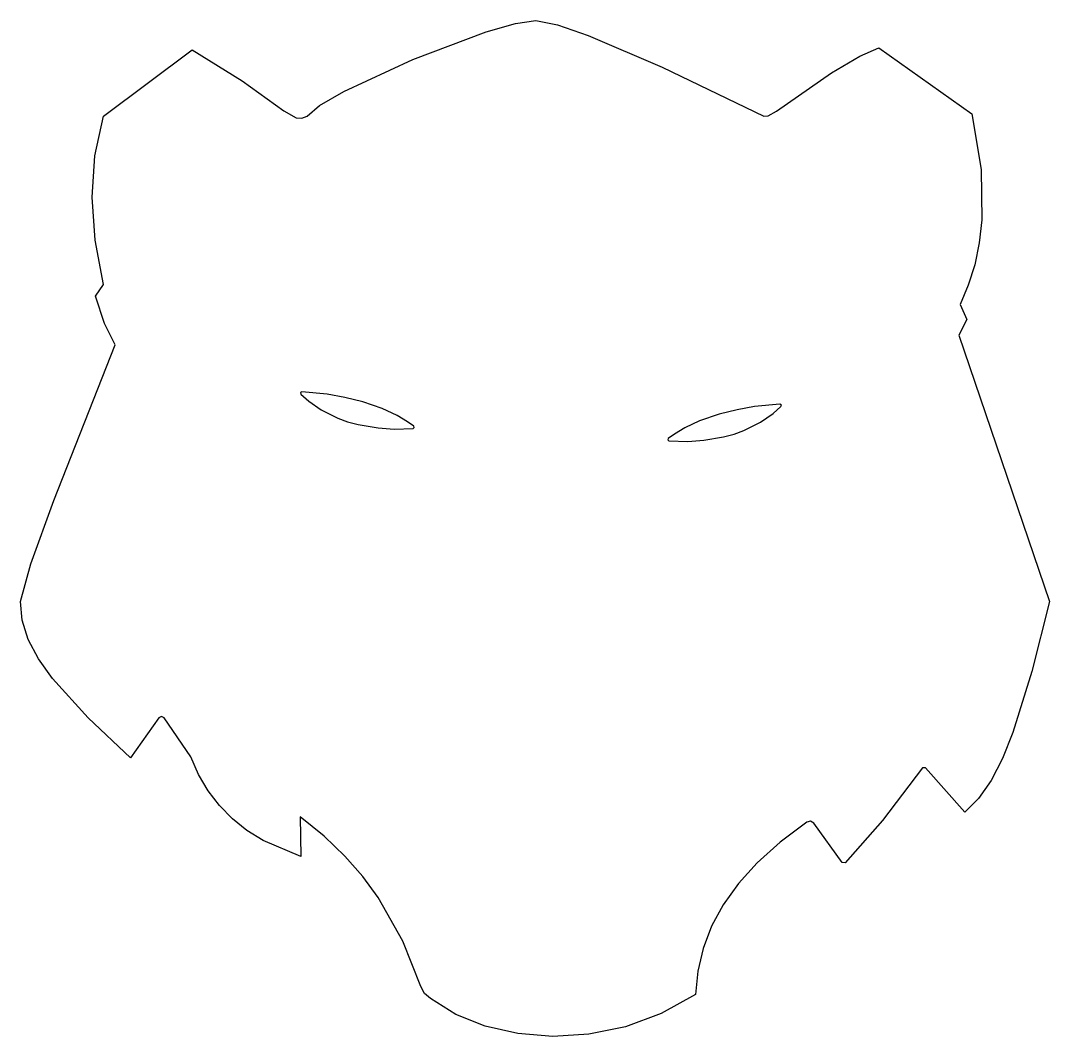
# Model space of a CAD drawing. Extents: x 0 to 81, y 0 to 80.
import ezdxf

# ---------------------------------------------------------------- set-up
doc = ezdxf.new("R2010")
doc.units = 0
doc.layers.get('0').update_dxf_attribs({"linetype": 'CONTINUOUS'})

msp = doc.modelspace()

# ---------------------------------------------------------------- linework, layer by layer
at = {"color": 7}
for points in [[(59.526678, 72.865183), (63.859901, 75.873907), (66.085438, 77.205126), (67.564643, 77.848942), (74.896943, 72.666715), (75.629832, 68.262683), (75.690815, 64.302104), (75.482921, 62.483264), (75.123317, 60.769473), (74.617456, 59.158791), (73.970758, 57.649282), (74.511033, 56.469499), (73.871523, 55.212533), (81.005355, 34.252078), (79.625207, 28.745962), (78.134456, 23.942754), (77.31046, 21.900357), (76.414221, 20.148429), (75.430911, 18.72521), (74.345642, 17.668951), (71.236307, 21.153174), (71.015787, 21.153174), (67.860968, 17.010149), (64.929425, 13.677536), (64.697878, 13.688571), (62.448573, 16.797909), (62.204623, 16.949516), (61.919324, 16.886118), (59.795207, 15.291243), (58.000434, 13.678408), (56.517072, 12.042055), (55.327144, 10.376634), (54.41269, 8.676581), (53.755761, 6.936345), (53.338394, 5.150366), (53.142617, 3.313091), (50.442687, 1.801515), (47.619099, 0.763499), (44.746672, 0.172294), (41.900215, 0.001151), (39.154543, 0.223331), (36.584469, 0.812083), (34.264806, 1.740656), (32.27037, 2.982313), (31.814169, 3.391654), (31.531625, 3.941575), (30.100829, 7.513314), (28.172826, 10.940339), (26.96003, 12.594412), (25.548117, 14.206104), (23.912154, 15.773349), (22.027201, 17.294078), (22.071305, 14.173716), (19.117022, 15.42827), (17.832923, 16.229336), (16.679584, 17.147983), (15.658557, 18.185508), (14.771394, 19.343195), (14.019644, 20.622342), (13.404857, 22.024238), (11.309914, 25.089471), (11.10042, 25.20111), (10.890926, 25.089471), (8.674697, 21.93603), (5.326578, 25.079294), (2.513911, 28.19466), (1.426599, 29.73574), (0.615025, 31.262478), (0.126478, 32.772418), (0.008249, 34.263104), (0.803844, 37.229963), (2.635197, 42.211484), (7.461835, 54.451738), (6.603184, 56.148366), (5.918193, 58.299817), (6.53565, 59.226003), (5.86892, 62.709362), (5.642543, 66.080049), (5.862719, 69.33703), (6.53565, 72.479273), (13.504091, 77.683552), (17.458296, 75.26472), (20.726131, 72.887235), (21.70469, 72.340069), (22.152622, 72.31509), (22.567476, 72.479274), (23.553227, 73.309347), (25.450433, 74.406242), (30.878334, 76.929649), (36.64942, 79.107804), (38.975609, 79.773134), (40.561932, 79.999016), (42.277555, 79.660526), (44.688074, 78.827158), (50.507398, 76.32184), (58.534337, 72.479274), (58.873387, 72.494435), (59.526678, 72.865185), (59.526678, 72.865185)], [(22.08235, 50.570579), (22.703253, 50.032542), (23.683879, 49.350824), (24.991152, 48.683578), (25.756943, 48.404804), (26.591992, 48.188956), (28.15424, 47.931223), (29.414651, 47.822342), (30.914193, 47.869207), (30.99413, 47.940879), (30.958296, 48.045621), (30.472462, 48.400004), (29.651712, 48.896002), (28.483642, 49.451954), (26.955851, 49.986201), (25.528842, 50.327144), (24.15662, 50.571956), (22.159532, 50.769046), (22.054784, 50.707021), (22.08235, 50.570579), (22.08235, 50.570579)], [(59.791335, 49.798757), (57.798383, 49.601668), (56.423576, 49.356856), (54.995019, 49.01591), (53.467227, 48.481665), (52.299158, 47.925712), (51.478409, 47.429714), (50.992574, 47.075333), (50.956741, 46.970583), (51.03668, 46.898916), (52.540352, 46.852053), (53.798179, 46.960934), (55.358877, 47.218668), (56.193925, 47.434516), (56.959717, 47.713289), (58.266989, 48.380536), (59.247615, 49.062254), (59.868517, 49.60029), (59.904352, 49.720197), (59.791335, 49.798757), (59.791335, 49.798757)]]:
    msp.add_lwpolyline(points, dxfattribs=at)

doc.saveas('drawing.dxf')
